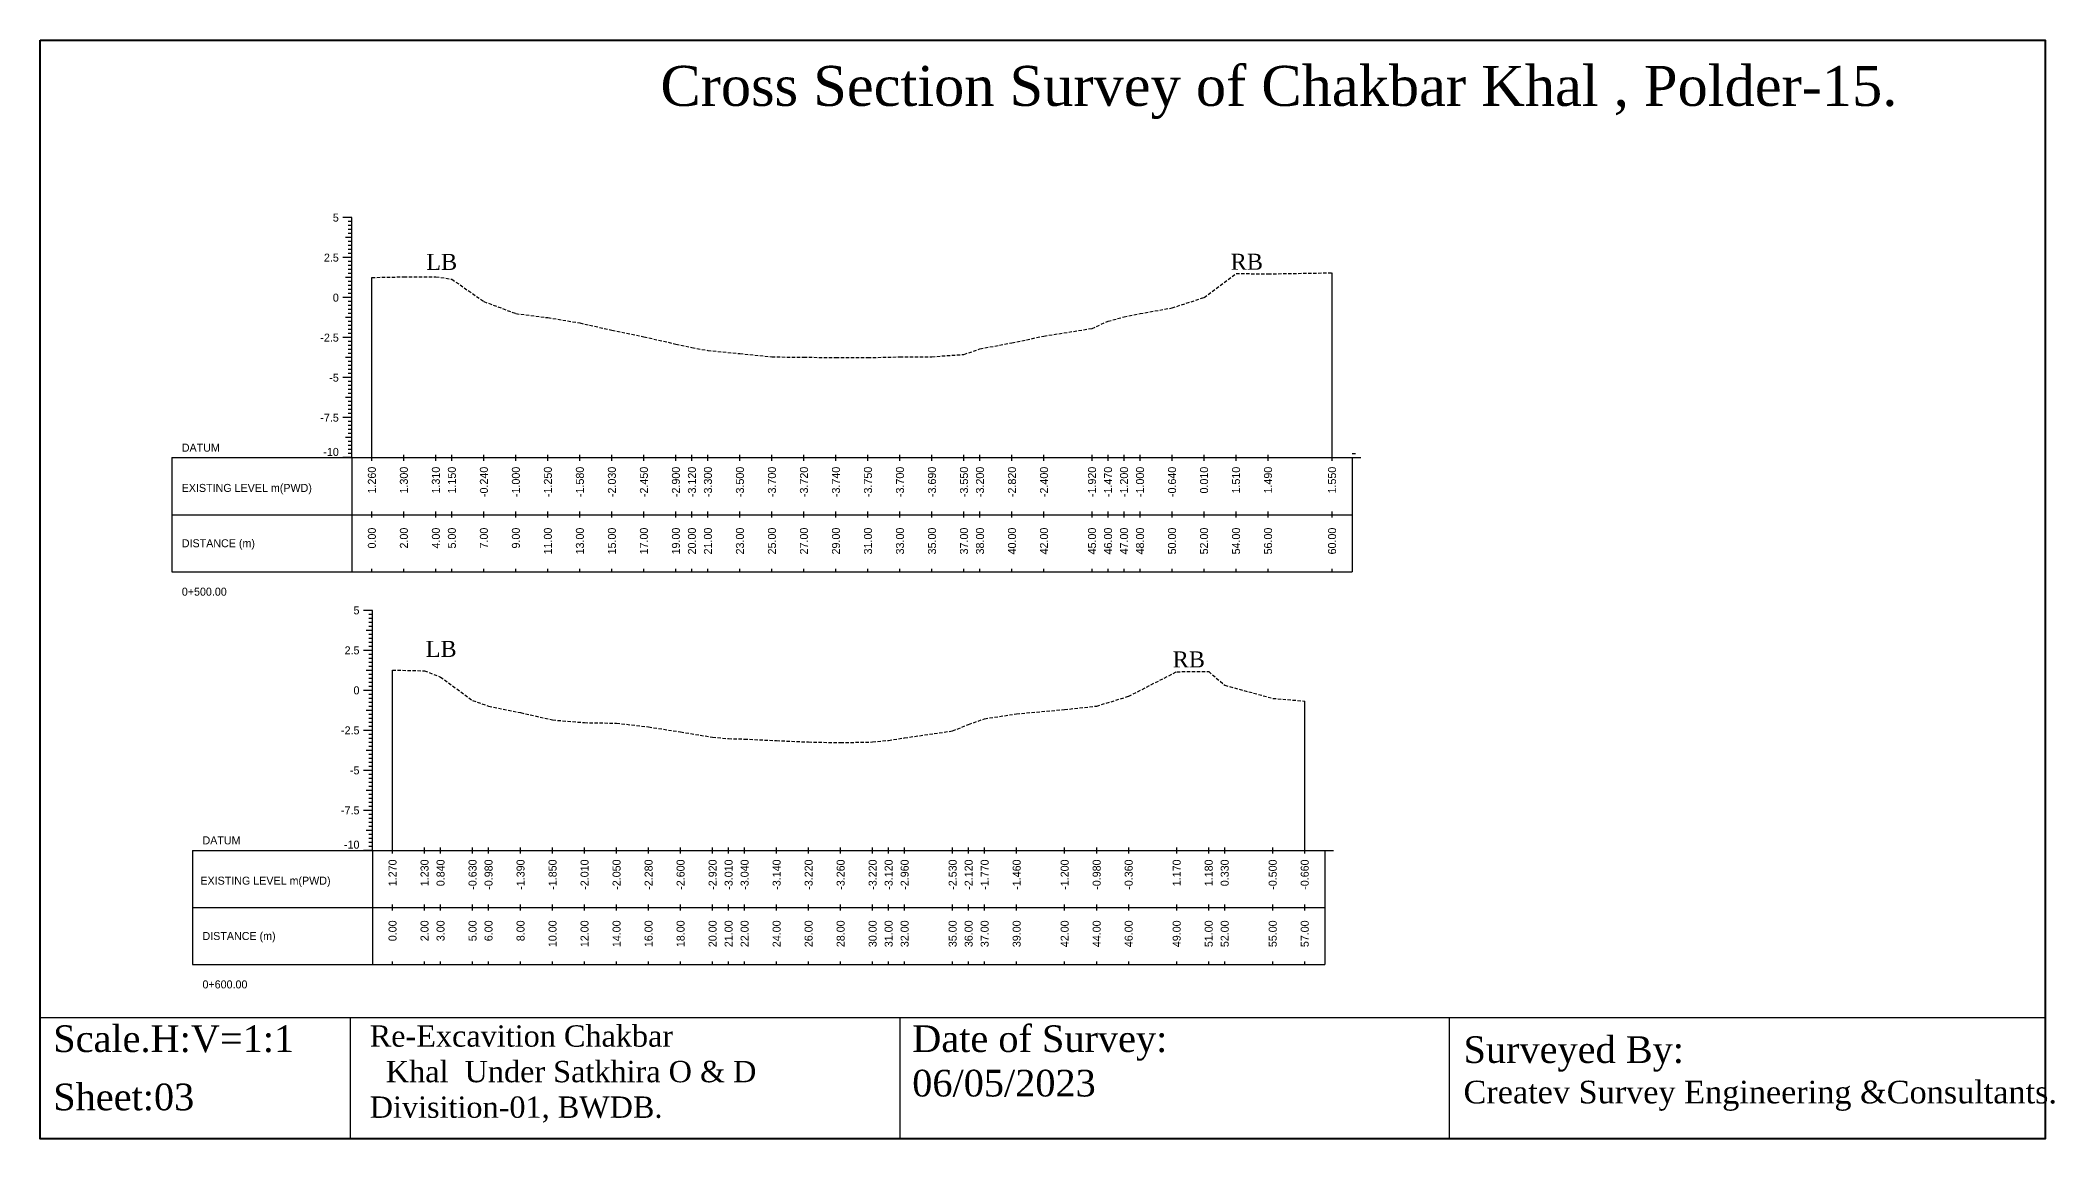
# Model space of a CAD drawing. Header units: inches. Extents: x 6579 to 9220, y -2276 to -1013.
# Drawn here: x 6579.3 to 6730.4, y -1418.6 to -1336.3 of the extents above; entities that cross this region are included whole.
import ezdxf
from ezdxf.enums import TextEntityAlignment as Align

# ---------------------------------------------------------------- set-up
doc = ezdxf.new("R2010")
doc.units = ezdxf.units.IN
doc.header["$MEASUREMENT"] = 0
doc.linetypes.add('HIDDEN', pattern=[0.375, 0.25, -0.125])
doc.layers.add('CS_Drawing', color=7, linetype='Continuous')
doc.layers.add('GL', color=3, linetype='HIDDEN')
doc.styles.add('romans', font='romans.shx')

msp = doc.modelspace()

# ---------------------------------------------------------------- linework, layer by layer
at = {"color": 4, "lineweight": 40}
msp.add_lwpolyline([(6579.35, -1336.25), (6729.69, -1336.25), (6729.69, -1418.62), (6579.35, -1418.62)], close=True, dxfattribs=at)
for points in [[(6729.69, -1336.25), (6729.69, -1418.62)], [(6579.35, -1409.54), (6729.69, -1409.54)], [(6579.35, -1409.54), (6579.35, -1418.62)], [(6602.59, -1409.54), (6602.59, -1418.62)], [(6643.8, -1409.54), (6643.8, -1418.62)], [(6685, -1409.54), (6685, -1418.62)]]:
    msp.add_lwpolyline(points)
at = {"layer": 'CS_Drawing'}
for p, q in [((6602.71, -1349.55), (6602.03, -1349.55)), ((6602.71, -1349.55), (6602.24, -1349.55)), ((6602.71, -1349.55), (6602.44, -1349.55)), ((6602.71, -1349.85), (6602.44, -1349.85)), ((6602.71, -1350.15), (6602.44, -1350.15)), ((6602.71, -1367.55), (6602.71, -1349.55)), ((6602.71, -1351.05), (6602.24, -1351.05)), ((6602.71, -1350.45), (6602.44, -1350.45)), ((6602.71, -1350.75), (6602.44, -1350.75)), ((6602.71, -1351.05), (6602.44, -1351.05)), ((6602.71, -1351.35), (6602.44, -1351.35)), ((6602.71, -1351.65), (6602.44, -1351.65)), ((6602.71, -1352.55), (6602.03, -1352.55)), ((6602.71, -1352.55), (6602.24, -1352.55)), ((6602.71, -1351.95), (6602.44, -1351.95)), ((6602.71, -1352.25), (6602.44, -1352.25)), ((6602.71, -1352.55), (6602.44, -1352.55)), ((6602.71, -1352.85), (6602.44, -1352.85)), ((6602.71, -1353.15), (6602.44, -1353.15)), ((6602.71, -1354.05), (6602.24, -1354.05)), ((6602.71, -1353.45), (6602.44, -1353.45)), ((6602.71, -1353.75), (6602.44, -1353.75)), ((6602.71, -1354.05), (6602.44, -1354.05)), ((6602.71, -1354.35), (6602.44, -1354.35)), ((6602.71, -1354.65), (6602.44, -1354.65)), ((6604.21, -1367.55), (6604.21, -1354.04)), ((6676.21, -1367.55), (6676.21, -1353.69)), ((6602.71, -1355.55), (6602.03, -1355.55)), ((6602.71, -1355.55), (6602.24, -1355.55)), ((6602.71, -1354.95), (6602.44, -1354.95)), ((6602.71, -1355.25), (6602.44, -1355.25)), ((6602.71, -1355.55), (6602.44, -1355.55)), ((6602.71, -1355.85), (6602.44, -1355.85)), ((6602.71, -1356.15), (6602.44, -1356.15)), ((6602.71, -1357.05), (6602.24, -1357.05)), ((6602.71, -1356.45), (6602.44, -1356.45)), ((6602.71, -1356.75), (6602.44, -1356.75)), ((6602.71, -1357.05), (6602.44, -1357.05)), ((6602.71, -1357.35), (6602.44, -1357.35)), ((6602.71, -1357.65), (6602.44, -1357.65)), ((6602.71, -1358.55), (6602.03, -1358.55)), ((6602.71, -1358.55), (6602.24, -1358.55)), ((6602.71, -1357.95), (6602.44, -1357.95)), ((6602.71, -1358.25), (6602.44, -1358.25)), ((6602.71, -1358.55), (6602.44, -1358.55)), ((6602.71, -1358.85), (6602.44, -1358.85)), ((6602.71, -1359.15), (6602.44, -1359.15)), ((6602.71, -1359.45), (6602.44, -1359.45)), ((6602.71, -1360.05), (6602.24, -1360.05)), ((6602.71, -1359.75), (6602.44, -1359.75)), ((6602.71, -1360.05), (6602.44, -1360.05)), ((6602.71, -1360.35), (6602.44, -1360.35)), ((6602.71, -1360.65), (6602.44, -1360.65)), ((6602.71, -1360.95), (6602.44, -1360.95)), ((6602.71, -1361.55), (6602.03, -1361.55)), ((6602.71, -1361.55), (6602.24, -1361.55)), ((6602.71, -1361.25), (6602.44, -1361.25)), ((6602.71, -1361.55), (6602.44, -1361.55)), ((6602.71, -1361.85), (6602.44, -1361.85)), ((6602.71, -1362.15), (6602.44, -1362.15)), ((6602.71, -1362.45), (6602.44, -1362.45)), ((6602.71, -1363.05), (6602.24, -1363.05)), ((6602.71, -1362.75), (6602.44, -1362.75)), ((6602.71, -1363.05), (6602.44, -1363.05)), ((6602.71, -1363.35), (6602.44, -1363.35)), ((6602.71, -1363.65), (6602.44, -1363.65)), ((6602.71, -1363.95), (6602.44, -1363.95)), ((6602.71, -1364.55), (6602.03, -1364.55)), ((6602.71, -1364.55), (6602.24, -1364.55)), ((6602.71, -1364.25), (6602.44, -1364.25)), ((6602.71, -1364.55), (6602.44, -1364.55)), ((6602.71, -1364.85), (6602.44, -1364.85)), ((6602.71, -1365.15), (6602.44, -1365.15)), ((6602.71, -1365.45), (6602.44, -1365.45)), ((6602.71, -1366.05), (6602.24, -1366.05)), ((6602.71, -1365.75), (6602.44, -1365.75)), ((6602.71, -1366.05), (6602.44, -1366.05)), ((6602.71, -1366.35), (6602.44, -1366.35)), ((6602.71, -1366.65), (6602.44, -1366.65)), ((6602.71, -1366.95), (6602.44, -1366.95)), ((6589.21, -1367.55), (6602.71, -1367.55)), ((6589.21, -1367.55), (6589.21, -1376.1)), ((6602.71, -1367.55), (6602.03, -1367.55)), ((6602.71, -1367.55), (6602.24, -1367.55)), ((6602.71, -1367.25), (6602.44, -1367.25)), ((6602.71, -1367.55), (6602.44, -1367.55)), ((6602.71, -1367.55), (6677.71, -1367.55)), ((6602.71, -1367.55), (6602.71, -1376.1)), ((6604.21, -1367.78), (6604.21, -1367.33)), ((6606.61, -1367.78), (6606.61, -1367.33)), ((6609.01, -1367.78), (6609.01, -1367.33)), ((6610.21, -1367.78), (6610.21, -1367.33)), ((6612.61, -1367.78), (6612.61, -1367.33)), ((6615.01, -1367.78), (6615.01, -1367.33)), ((6617.41, -1367.78), (6617.41, -1367.33)), ((6619.81, -1367.78), (6619.81, -1367.33)), ((6622.21, -1367.78), (6622.21, -1367.33)), ((6624.61, -1367.78), (6624.61, -1367.33)), ((6627.01, -1367.78), (6627.01, -1367.33)), ((6628.21, -1367.78), (6628.21, -1367.33)), ((6629.41, -1367.78), (6629.41, -1367.33)), ((6631.81, -1367.78), (6631.81, -1367.33)), ((6634.21, -1367.78), (6634.21, -1367.33)), ((6636.61, -1367.78), (6636.61, -1367.33)), ((6639.01, -1367.78), (6639.01, -1367.33)), ((6641.41, -1367.78), (6641.41, -1367.33)), ((6643.81, -1367.78), (6643.81, -1367.33)), ((6646.21, -1367.78), (6646.21, -1367.33)), ((6648.61, -1367.78), (6648.61, -1367.33)), ((6649.81, -1367.78), (6649.81, -1367.33)), ((6652.21, -1367.78), (6652.21, -1367.33)), ((6654.61, -1367.78), (6654.61, -1367.33)), ((6658.21, -1367.78), (6658.21, -1367.33)), ((6659.41, -1367.78), (6659.41, -1367.33)), ((6660.61, -1367.78), (6660.61, -1367.33)), ((6661.81, -1367.78), (6661.81, -1367.33)), ((6664.21, -1367.78), (6664.21, -1367.33)), ((6666.61, -1367.78), (6666.61, -1367.33)), ((6669.01, -1367.78), (6669.01, -1367.33)), ((6671.41, -1367.78), (6671.41, -1367.33)), ((6676.21, -1367.78), (6676.21, -1367.33)), ((6677.71, -1367.25), (6677.98, -1367.25)), ((6677.71, -1367.55), (6678.38, -1367.55)), ((6677.71, -1367.55), (6678.18, -1367.55)), ((6677.71, -1367.55), (6677.98, -1367.55)), ((6677.71, -1367.55), (6677.71, -1376.1)), ((6589.21, -1371.83), (6602.71, -1371.83)), ((6602.71, -1371.83), (6677.71, -1371.83)), ((6602.71, -1371.83), (6677.71, -1371.83)), ((6604.21, -1372.05), (6604.21, -1371.6)), ((6606.61, -1372.05), (6606.61, -1371.6)), ((6609.01, -1372.05), (6609.01, -1371.6)), ((6610.21, -1372.05), (6610.21, -1371.6)), ((6612.61, -1372.05), (6612.61, -1371.6)), ((6615.01, -1372.05), (6615.01, -1371.6)), ((6617.41, -1372.05), (6617.41, -1371.6)), ((6619.81, -1372.05), (6619.81, -1371.6)), ((6622.21, -1372.05), (6622.21, -1371.6)), ((6624.61, -1372.05), (6624.61, -1371.6)), ((6627.01, -1372.05), (6627.01, -1371.6)), ((6628.21, -1372.05), (6628.21, -1371.6)), ((6629.41, -1372.05), (6629.41, -1371.6)), ((6631.81, -1372.05), (6631.81, -1371.6)), ((6634.21, -1372.05), (6634.21, -1371.6)), ((6636.61, -1372.05), (6636.61, -1371.6)), ((6639.01, -1372.05), (6639.01, -1371.6)), ((6641.41, -1372.05), (6641.41, -1371.6)), ((6643.81, -1372.05), (6643.81, -1371.6)), ((6646.21, -1372.05), (6646.21, -1371.6)), ((6648.61, -1372.05), (6648.61, -1371.6)), ((6649.81, -1372.05), (6649.81, -1371.6)), ((6652.21, -1372.05), (6652.21, -1371.6)), ((6654.61, -1372.05), (6654.61, -1371.6)), ((6658.21, -1372.05), (6658.21, -1371.6)), ((6659.41, -1372.05), (6659.41, -1371.6)), ((6660.61, -1372.05), (6660.61, -1371.6)), ((6661.81, -1372.05), (6661.81, -1371.6)), ((6664.21, -1372.05), (6664.21, -1371.6)), ((6666.61, -1372.05), (6666.61, -1371.6)), ((6669.01, -1372.05), (6669.01, -1371.6)), ((6671.41, -1372.05), (6671.41, -1371.6)), ((6676.21, -1372.05), (6676.21, -1371.6)), ((6604.21, -1376.1), (6604.21, -1375.88)), ((6606.61, -1376.1), (6606.61, -1375.88)), ((6609.01, -1376.1), (6609.01, -1375.88)), ((6610.21, -1376.1), (6610.21, -1375.88)), ((6612.61, -1376.1), (6612.61, -1375.88)), ((6615.01, -1376.1), (6615.01, -1375.88)), ((6617.41, -1376.1), (6617.41, -1375.88)), ((6619.81, -1376.1), (6619.81, -1375.88)), ((6622.21, -1376.1), (6622.21, -1375.88)), ((6624.61, -1376.1), (6624.61, -1375.88)), ((6627.01, -1376.1), (6627.01, -1375.88)), ((6628.21, -1376.1), (6628.21, -1375.88)), ((6629.41, -1376.1), (6629.41, -1375.88)), ((6631.81, -1376.1), (6631.81, -1375.88)), ((6634.21, -1376.1), (6634.21, -1375.88)), ((6636.61, -1376.1), (6636.61, -1375.88)), ((6639.01, -1376.1), (6639.01, -1375.88)), ((6641.41, -1376.1), (6641.41, -1375.88)), ((6643.81, -1376.1), (6643.81, -1375.88)), ((6646.21, -1376.1), (6646.21, -1375.88)), ((6648.61, -1376.1), (6648.61, -1375.88)), ((6649.81, -1376.1), (6649.81, -1375.88)), ((6652.21, -1376.1), (6652.21, -1375.88)), ((6654.61, -1376.1), (6654.61, -1375.88)), ((6658.21, -1376.1), (6658.21, -1375.88)), ((6659.41, -1376.1), (6659.41, -1375.88)), ((6660.61, -1376.1), (6660.61, -1375.88)), ((6661.81, -1376.1), (6661.81, -1375.88)), ((6664.21, -1376.1), (6664.21, -1375.88)), ((6666.61, -1376.1), (6666.61, -1375.88)), ((6669.01, -1376.1), (6669.01, -1375.88)), ((6671.41, -1376.1), (6671.41, -1375.88)), ((6676.21, -1376.1), (6676.21, -1375.88)), ((6589.21, -1376.1), (6602.71, -1376.1)), ((6602.71, -1376.1), (6677.71, -1376.1)), ((6604.26, -1379), (6603.58, -1379)), ((6604.26, -1379), (6603.79, -1379)), ((6604.26, -1397), (6604.26, -1379)), ((6604.26, -1380.5), (6603.79, -1380.5)), ((6604.26, -1379.3), (6603.99, -1379.3)), ((6604.26, -1379.6), (6603.99, -1379.6)), ((6604.26, -1379.9), (6603.99, -1379.9)), ((6604.26, -1380.2), (6603.99, -1380.2)), ((6604.26, -1380.5), (6603.99, -1380.5)), ((6604.26, -1382), (6603.58, -1382)), ((6604.26, -1382), (6603.79, -1382)), ((6604.26, -1380.8), (6603.99, -1380.8)), ((6604.26, -1381.1), (6603.99, -1381.1)), ((6604.26, -1381.4), (6603.99, -1381.4)), ((6604.26, -1381.7), (6603.99, -1381.7)), ((6604.26, -1382), (6603.99, -1382)), ((6604.26, -1383.5), (6603.79, -1383.5)), ((6604.26, -1382.3), (6603.99, -1382.3)), ((6604.26, -1382.6), (6603.99, -1382.6)), ((6604.26, -1382.9), (6603.99, -1382.9)), ((6604.26, -1383.2), (6603.99, -1383.2)), ((6604.26, -1383.5), (6603.99, -1383.5)), ((6605.76, -1397), (6605.76, -1383.48)), ((6604.26, -1385), (6603.58, -1385)), ((6604.26, -1385), (6603.79, -1385)), ((6604.26, -1383.8), (6603.99, -1383.8)), ((6604.26, -1384.1), (6603.99, -1384.1)), ((6604.26, -1384.4), (6603.99, -1384.4)), ((6604.26, -1384.7), (6603.99, -1384.7)), ((6604.26, -1385), (6603.99, -1385)), ((6604.26, -1386.5), (6603.79, -1386.5)), ((6604.26, -1385.3), (6603.99, -1385.3)), ((6604.26, -1385.6), (6603.99, -1385.6)), ((6604.26, -1385.9), (6603.99, -1385.9)), ((6604.26, -1386.2), (6603.99, -1386.2)), ((6604.26, -1386.5), (6603.99, -1386.5)), ((6674.16, -1397), (6674.16, -1385.8)), ((6604.26, -1388), (6603.58, -1388)), ((6604.26, -1388), (6603.79, -1388)), ((6604.26, -1386.8), (6603.99, -1386.8)), ((6604.26, -1387.1), (6603.99, -1387.1)), ((6604.26, -1387.4), (6603.99, -1387.4)), ((6604.26, -1387.7), (6603.99, -1387.7)), ((6604.26, -1388), (6603.99, -1388)), ((6604.26, -1389.5), (6603.79, -1389.5)), ((6604.26, -1388.3), (6603.99, -1388.3)), ((6604.26, -1388.6), (6603.99, -1388.6)), ((6604.26, -1388.9), (6603.99, -1388.9)), ((6604.26, -1389.2), (6603.99, -1389.2)), ((6604.26, -1389.5), (6603.99, -1389.5)), ((6604.26, -1391), (6603.58, -1391)), ((6604.26, -1391), (6603.79, -1391)), ((6604.26, -1389.8), (6603.99, -1389.8)), ((6604.26, -1390.1), (6603.99, -1390.1)), ((6604.26, -1390.4), (6603.99, -1390.4)), ((6604.26, -1390.7), (6603.99, -1390.7)), ((6604.26, -1391), (6603.99, -1391)), ((6604.26, -1392.5), (6603.79, -1392.5)), ((6604.26, -1391.3), (6603.99, -1391.3)), ((6604.26, -1391.6), (6603.99, -1391.6)), ((6604.26, -1391.9), (6603.99, -1391.9)), ((6604.26, -1392.2), (6603.99, -1392.2)), ((6604.26, -1392.5), (6603.99, -1392.5)), ((6604.26, -1394), (6603.58, -1394)), ((6604.26, -1394), (6603.79, -1394)), ((6604.26, -1392.8), (6603.99, -1392.8)), ((6604.26, -1393.1), (6603.99, -1393.1)), ((6604.26, -1393.4), (6603.99, -1393.4)), ((6604.26, -1393.7), (6603.99, -1393.7)), ((6604.26, -1394), (6603.99, -1394)), ((6604.26, -1395.5), (6603.79, -1395.5)), ((6604.26, -1394.3), (6603.99, -1394.3)), ((6604.26, -1394.6), (6603.99, -1394.6)), ((6604.26, -1394.9), (6603.99, -1394.9)), ((6604.26, -1395.2), (6603.99, -1395.2)), ((6604.26, -1395.5), (6603.99, -1395.5)), ((6590.76, -1397), (6604.26, -1397)), ((6590.76, -1397), (6590.76, -1405.55)), ((6604.26, -1397), (6603.58, -1397)), ((6604.26, -1397), (6603.79, -1397)), ((6604.26, -1395.8), (6603.99, -1395.8)), ((6604.26, -1396.1), (6603.99, -1396.1)), ((6604.26, -1396.4), (6603.99, -1396.4)), ((6604.26, -1396.7), (6603.99, -1396.7)), ((6604.26, -1397), (6603.99, -1397)), ((6604.26, -1397), (6675.66, -1397)), ((6604.26, -1397), (6604.26, -1405.55)), ((6605.76, -1397.23), (6605.76, -1396.78)), ((6608.16, -1397.23), (6608.16, -1396.78)), ((6609.36, -1397.23), (6609.36, -1396.78)), ((6611.76, -1397.23), (6611.76, -1396.78)), ((6612.96, -1397.23), (6612.96, -1396.78)), ((6615.36, -1397.23), (6615.36, -1396.78)), ((6617.76, -1397.23), (6617.76, -1396.78)), ((6620.16, -1397.23), (6620.16, -1396.78)), ((6622.56, -1397.23), (6622.56, -1396.78)), ((6624.96, -1397.23), (6624.96, -1396.78)), ((6627.36, -1397.23), (6627.36, -1396.78)), ((6629.76, -1397.23), (6629.76, -1396.78)), ((6630.96, -1397.23), (6630.96, -1396.78)), ((6632.16, -1397.23), (6632.16, -1396.78)), ((6634.56, -1397.23), (6634.56, -1396.78)), ((6636.96, -1397.23), (6636.96, -1396.78)), ((6639.36, -1397.23), (6639.36, -1396.78)), ((6641.76, -1397.23), (6641.76, -1396.78)), ((6642.96, -1397.23), (6642.96, -1396.78)), ((6644.16, -1397.23), (6644.16, -1396.78)), ((6647.76, -1397.23), (6647.76, -1396.78)), ((6648.96, -1397.23), (6648.96, -1396.78)), ((6650.16, -1397.23), (6650.16, -1396.78)), ((6652.56, -1397.23), (6652.56, -1396.78)), ((6656.16, -1397.23), (6656.16, -1396.78)), ((6658.56, -1397.23), (6658.56, -1396.78)), ((6660.96, -1397.23), (6660.96, -1396.78)), ((6664.56, -1397.23), (6664.56, -1396.78)), ((6666.96, -1397.23), (6666.96, -1396.78)), ((6668.16, -1397.23), (6668.16, -1396.78)), ((6671.76, -1397.23), (6671.76, -1396.78)), ((6674.16, -1397.23), (6674.16, -1396.78)), ((6675.66, -1397), (6676.33, -1397)), ((6675.66, -1397), (6676.13, -1397)), ((6675.66, -1397), (6675.93, -1397)), ((6675.66, -1397), (6675.66, -1405.55)), ((6590.76, -1401.28), (6604.26, -1401.28)), ((6604.26, -1401.28), (6675.66, -1401.28)), ((6604.26, -1401.28), (6675.66, -1401.28)), ((6605.76, -1401.5), (6605.76, -1401.05)), ((6608.16, -1401.5), (6608.16, -1401.05)), ((6609.36, -1401.5), (6609.36, -1401.05)), ((6611.76, -1401.5), (6611.76, -1401.05)), ((6612.96, -1401.5), (6612.96, -1401.05)), ((6615.36, -1401.5), (6615.36, -1401.05)), ((6617.76, -1401.5), (6617.76, -1401.05)), ((6620.16, -1401.5), (6620.16, -1401.05)), ((6622.56, -1401.5), (6622.56, -1401.05)), ((6624.96, -1401.5), (6624.96, -1401.05)), ((6627.36, -1401.5), (6627.36, -1401.05)), ((6629.76, -1401.5), (6629.76, -1401.05)), ((6630.96, -1401.5), (6630.96, -1401.05)), ((6632.16, -1401.5), (6632.16, -1401.05)), ((6634.56, -1401.5), (6634.56, -1401.05)), ((6636.96, -1401.5), (6636.96, -1401.05)), ((6639.36, -1401.5), (6639.36, -1401.05)), ((6641.76, -1401.5), (6641.76, -1401.05)), ((6642.96, -1401.5), (6642.96, -1401.05)), ((6644.16, -1401.5), (6644.16, -1401.05)), ((6647.76, -1401.5), (6647.76, -1401.05)), ((6648.96, -1401.5), (6648.96, -1401.05)), ((6650.16, -1401.5), (6650.16, -1401.05)), ((6652.56, -1401.5), (6652.56, -1401.05)), ((6656.16, -1401.5), (6656.16, -1401.05)), ((6658.56, -1401.5), (6658.56, -1401.05)), ((6660.96, -1401.5), (6660.96, -1401.05)), ((6664.56, -1401.5), (6664.56, -1401.05)), ((6666.96, -1401.5), (6666.96, -1401.05)), ((6668.16, -1401.5), (6668.16, -1401.05)), ((6671.76, -1401.5), (6671.76, -1401.05)), ((6674.16, -1401.5), (6674.16, -1401.05)), ((6590.76, -1405.55), (6604.26, -1405.55)), ((6604.26, -1405.55), (6675.66, -1405.55)), ((6605.76, -1405.55), (6605.76, -1405.33)), ((6608.16, -1405.55), (6608.16, -1405.33)), ((6609.36, -1405.55), (6609.36, -1405.33)), ((6611.76, -1405.55), (6611.76, -1405.33)), ((6612.96, -1405.55), (6612.96, -1405.33)), ((6615.36, -1405.55), (6615.36, -1405.33)), ((6617.76, -1405.55), (6617.76, -1405.33)), ((6620.16, -1405.55), (6620.16, -1405.33)), ((6622.56, -1405.55), (6622.56, -1405.33)), ((6624.96, -1405.55), (6624.96, -1405.33)), ((6627.36, -1405.55), (6627.36, -1405.33)), ((6629.76, -1405.55), (6629.76, -1405.33)), ((6630.96, -1405.55), (6630.96, -1405.33)), ((6632.16, -1405.55), (6632.16, -1405.33)), ((6634.56, -1405.55), (6634.56, -1405.33)), ((6636.96, -1405.55), (6636.96, -1405.33)), ((6639.36, -1405.55), (6639.36, -1405.33)), ((6641.76, -1405.55), (6641.76, -1405.33)), ((6642.96, -1405.55), (6642.96, -1405.33)), ((6644.16, -1405.55), (6644.16, -1405.33)), ((6647.76, -1405.55), (6647.76, -1405.33)), ((6648.96, -1405.55), (6648.96, -1405.33)), ((6650.16, -1405.55), (6650.16, -1405.33)), ((6652.56, -1405.55), (6652.56, -1405.33)), ((6656.16, -1405.55), (6656.16, -1405.33)), ((6658.56, -1405.55), (6658.56, -1405.33)), ((6660.96, -1405.55), (6660.96, -1405.33)), ((6664.56, -1405.55), (6664.56, -1405.33)), ((6666.96, -1405.55), (6666.96, -1405.33)), ((6668.16, -1405.55), (6668.16, -1405.33)), ((6671.76, -1405.55), (6671.76, -1405.33)), ((6674.16, -1405.55), (6674.16, -1405.33))]:
    msp.add_line(p, q, dxfattribs=at)
at = {"layer": 'GL'}
for points in [[(6604.21, -1354.04), (6606.61, -1353.99), (6609.01, -1353.98), (6610.21, -1354.17), (6612.61, -1355.84), (6615.01, -1356.75), (6617.41, -1357.05), (6619.81, -1357.45), (6622.21, -1357.99), (6624.61, -1358.49), (6627.01, -1359.03), (6628.21, -1359.3), (6629.41, -1359.51), (6631.81, -1359.75), (6634.21, -1359.99), (6636.61, -1360.02), (6639.01, -1360.04), (6641.41, -1360.05), (6643.81, -1359.99), (6646.21, -1359.98), (6648.61, -1359.81), (6649.81, -1359.39), (6652.21, -1358.94), (6654.61, -1358.43), (6658.21, -1357.86), (6659.41, -1357.32), (6660.61, -1356.99), (6661.81, -1356.75), (6664.21, -1356.32), (6666.61, -1355.54), (6669.01, -1353.74), (6671.41, -1353.77), (6676.21, -1353.69)], [(6605.76, -1383.48), (6608.16, -1383.53), (6609.36, -1384), (6611.76, -1385.76), (6612.96, -1386.18), (6615.36, -1386.67), (6617.76, -1387.22), (6620.16, -1387.42), (6622.56, -1387.46), (6624.96, -1387.74), (6627.36, -1388.12), (6629.76, -1388.51), (6630.96, -1388.62), (6632.16, -1388.65), (6634.56, -1388.77), (6636.96, -1388.87), (6639.36, -1388.92), (6641.76, -1388.87), (6642.96, -1388.75), (6644.16, -1388.56), (6647.76, -1388.04), (6648.96, -1387.55), (6650.16, -1387.13), (6652.56, -1386.76), (6656.16, -1386.44), (6658.56, -1386.18), (6660.96, -1385.44), (6664.56, -1383.6), (6666.96, -1383.59), (6668.16, -1384.61), (6671.76, -1385.6), (6674.16, -1385.8)]]:
    msp.add_lwpolyline(points, dxfattribs=at)

# ---------------------------------------------------------------- texts
at = {"attachment_point": 1, "style": 'romans'}
for s, insert, char_height, width in [('{\\fTimes New Roman|b0|i0|c0|p18;Cross Section Survey of Chakbar Khal , Polder-15.}', (6625.85, -1338.17), 3, 89.3868), ('{\\fTimes New Roman|b0|i0|c0|p18;LB}', (6608.29, -1352.27), 1.2, 316.087), ('{\\fTimes New Roman|b0|i0|c0|p18;RB}', (6668.61, -1352.26), 1.2, 316.087), ('{\\fTimes New Roman|b0|i0|c0|p18;LB}', (6608.25, -1381.29), 1.2, 316.087), ('{\\fTimes New Roman|b0|i0|c0|p18;RB}', (6664.26, -1382.08), 1.2, 316.087), ('{\\fTimes New Roman|b0|i0|c0|p18;Scale.H:V=1:1}', (6580.32, -1410.12), 2, 22.2708), ('{\\fTimes New Roman|b0|i0|c0|p18;Re-Excavition Chakbar \\P  Khal  Under Satkhira O & D    Divisition-01, BWDB.}', (6604.05, -1410.12), 1.6, 38.8405), ('{\\fTimes New Roman|b0|i0|c0|p18;Date of Survey: 06/05/2023}', (6644.73, -1410.12), 2, 22.2708), ('{\\fTimes New Roman|b0|i0|c0|p18;Surveyed By:                                     \\H0.85x;Createv Survey Engineering &Consultants.}', (6686.07, -1410.94), 2, 45.2193), ('{\\fTimes New Roman|b0|i0|c0|p18;Sheet:03}', (6580.32, -1414.49), 2, 38.8405)]:
    msp.add_mtext(s, dxfattribs=dict(at, insert=insert, char_height=char_height, width=width))
at = {"layer": 'CS_Drawing'}
for s, p in [('5', (6601.73, -1349.55)), ('2.5', (6601.73, -1352.55)), ('0', (6601.73, -1355.55)), ('-2.5', (6601.73, -1358.55)), ('-5', (6601.73, -1361.55)), ('-7.5', (6601.73, -1364.55)), ('5', (6603.28, -1379)), ('2.5', (6603.28, -1382)), ('0', (6603.28, -1385)), ('-2.5', (6603.28, -1388)), ('-5', (6603.28, -1391)), ('-7.5', (6603.28, -1394))]:
    msp.add_text(s, height=0.6, dxfattribs=at).set_placement(p, align=Align.MIDDLE_RIGHT)
for s, p in [('DATUM', (6589.96, -1366.8)), ('EXISTING LEVEL m(PWD)', (6589.95, -1369.82)), ('DISTANCE (m)', (6589.96, -1373.97)), ('0+500.00', (6589.96, -1377.6)), ('DATUM', (6591.51, -1396.25)), ('EXISTING LEVEL m(PWD)', (6591.35, -1399.27)), ('DISTANCE (m)', (6591.51, -1403.42)), ('0+600.00', (6591.51, -1407.05))]:
    msp.add_text(s, height=0.6, dxfattribs=at).set_placement(p, align=Align.MIDDLE_LEFT)
for p in [(6601.73, -1367.42), (6603.28, -1396.87)]:
    msp.add_text('-10', height=0.6, dxfattribs=at).set_placement(p, align=Align.RIGHT)
for s, p in [('1.260', (6604.21, -1368.23)), ('1.300', (6606.61, -1368.23)), ('1.310', (6609.01, -1368.23)), ('1.150', (6610.21, -1368.23)), ('-0.240', (6612.61, -1368.23)), ('-1.000', (6615.01, -1368.23)), ('-1.250', (6617.41, -1368.23)), ('-1.580', (6619.81, -1368.23)), ('-2.030', (6622.21, -1368.23)), ('-2.450', (6624.61, -1368.23)), ('-2.900', (6627.01, -1368.23)), ('-3.120', (6628.21, -1368.23)), ('-3.300', (6629.41, -1368.23)), ('-3.500', (6631.81, -1368.23)), ('-3.700', (6634.21, -1368.23)), ('-3.720', (6636.61, -1368.23)), ('-3.740', (6639.01, -1368.23)), ('-3.750', (6641.41, -1368.23)), ('-3.700', (6643.81, -1368.23)), ('-3.690', (6646.21, -1368.23)), ('-3.550', (6648.61, -1368.23)), ('-3.200', (6649.81, -1368.23)), ('-2.820', (6652.21, -1368.23)), ('-2.400', (6654.61, -1368.23)), ('-1.920', (6658.21, -1368.23)), ('-1.470', (6659.41, -1368.23)), ('-1.200', (6660.61, -1368.23)), ('-1.000', (6661.81, -1368.23)), ('-0.640', (6664.21, -1368.23)), ('0.010', (6666.61, -1368.23)), ('1.510', (6669.01, -1368.23)), ('1.490', (6671.41, -1368.23)), ('1.550', (6676.21, -1368.23)), ('0.00', (6604.21, -1372.8)), ('2.00', (6606.61, -1372.8)), ('4.00', (6609.01, -1372.8)), ('5.00', (6610.21, -1372.8)), ('7.00', (6612.61, -1372.8)), ('9.00', (6615.01, -1372.8)), ('11.00', (6617.41, -1372.8)), ('13.00', (6619.81, -1372.8)), ('15.00', (6622.21, -1372.8)), ('17.00', (6624.61, -1372.8)), ('19.00', (6627.01, -1372.8)), ('20.00', (6628.21, -1372.8)), ('21.00', (6629.41, -1372.8)), ('23.00', (6631.81, -1372.8)), ('25.00', (6634.21, -1372.8)), ('27.00', (6636.61, -1372.8)), ('29.00', (6639.01, -1372.8)), ('31.00', (6641.41, -1372.8)), ('33.00', (6643.81, -1372.8)), ('35.00', (6646.21, -1372.8)), ('37.00', (6648.61, -1372.8)), ('38.00', (6649.81, -1372.8)), ('40.00', (6652.21, -1372.8)), ('42.00', (6654.61, -1372.8)), ('45.00', (6658.21, -1372.8)), ('46.00', (6659.41, -1372.8)), ('47.00', (6660.61, -1372.8)), ('48.00', (6661.81, -1372.8)), ('50.00', (6664.21, -1372.8)), ('52.00', (6666.61, -1372.8)), ('54.00', (6669.01, -1372.8)), ('56.00', (6671.41, -1372.8)), ('60.00', (6676.21, -1372.8)), ('1.270', (6605.76, -1397.68)), ('1.230', (6608.16, -1397.68)), ('0.840', (6609.36, -1397.68)), ('-0.630', (6611.76, -1397.68)), ('-0.980', (6612.96, -1397.68)), ('-1.390', (6615.36, -1397.68)), ('-1.850', (6617.76, -1397.68)), ('-2.010', (6620.16, -1397.68)), ('-2.050', (6622.56, -1397.68)), ('-2.280', (6624.96, -1397.68)), ('-2.600', (6627.36, -1397.68)), ('-2.920', (6629.76, -1397.68)), ('-3.010', (6630.96, -1397.68)), ('-3.040', (6632.16, -1397.68)), ('-3.140', (6634.56, -1397.68)), ('-3.220', (6636.96, -1397.68)), ('-3.260', (6639.36, -1397.68)), ('-3.220', (6641.76, -1397.68)), ('-3.120', (6642.96, -1397.68)), ('-2.960', (6644.16, -1397.68)), ('-2.530', (6647.76, -1397.68)), ('-2.120', (6648.96, -1397.68)), ('-1.770', (6650.16, -1397.68)), ('-1.460', (6652.56, -1397.68)), ('-1.200', (6656.16, -1397.68)), ('-0.980', (6658.56, -1397.68)), ('-0.360', (6660.96, -1397.68)), ('1.170', (6664.56, -1397.68)), ('1.180', (6666.96, -1397.68)), ('0.330', (6668.16, -1397.68)), ('-0.500', (6671.76, -1397.68)), ('-0.660', (6674.16, -1397.68)), ('0.00', (6605.76, -1402.25)), ('2.00', (6608.16, -1402.25)), ('3.00', (6609.36, -1402.25)), ('5.00', (6611.76, -1402.25)), ('6.00', (6612.96, -1402.25)), ('8.00', (6615.36, -1402.25)), ('10.00', (6617.76, -1402.25)), ('12.00', (6620.16, -1402.25)), ('14.00', (6622.56, -1402.25)), ('16.00', (6624.96, -1402.25)), ('18.00', (6627.36, -1402.25)), ('20.00', (6629.76, -1402.25)), ('21.00', (6630.96, -1402.25)), ('22.00', (6632.16, -1402.25)), ('24.00', (6634.56, -1402.25)), ('26.00', (6636.96, -1402.25)), ('28.00', (6639.36, -1402.25)), ('30.00', (6641.76, -1402.25)), ('31.00', (6642.96, -1402.25)), ('32.00', (6644.16, -1402.25)), ('35.00', (6647.76, -1402.25)), ('36.00', (6648.96, -1402.25)), ('37.00', (6650.16, -1402.25)), ('39.00', (6652.56, -1402.25)), ('42.00', (6656.16, -1402.25)), ('44.00', (6658.56, -1402.25)), ('46.00', (6660.96, -1402.25)), ('49.00', (6664.56, -1402.25)), ('51.00', (6666.96, -1402.25)), ('52.00', (6668.16, -1402.25)), ('55.00', (6671.76, -1402.25)), ('57.00', (6674.16, -1402.25))]:
    msp.add_text(s, height=0.6, rotation=90, dxfattribs=at).set_placement(p, align=Align.MIDDLE_RIGHT)

doc.saveas('drawing.dxf')
